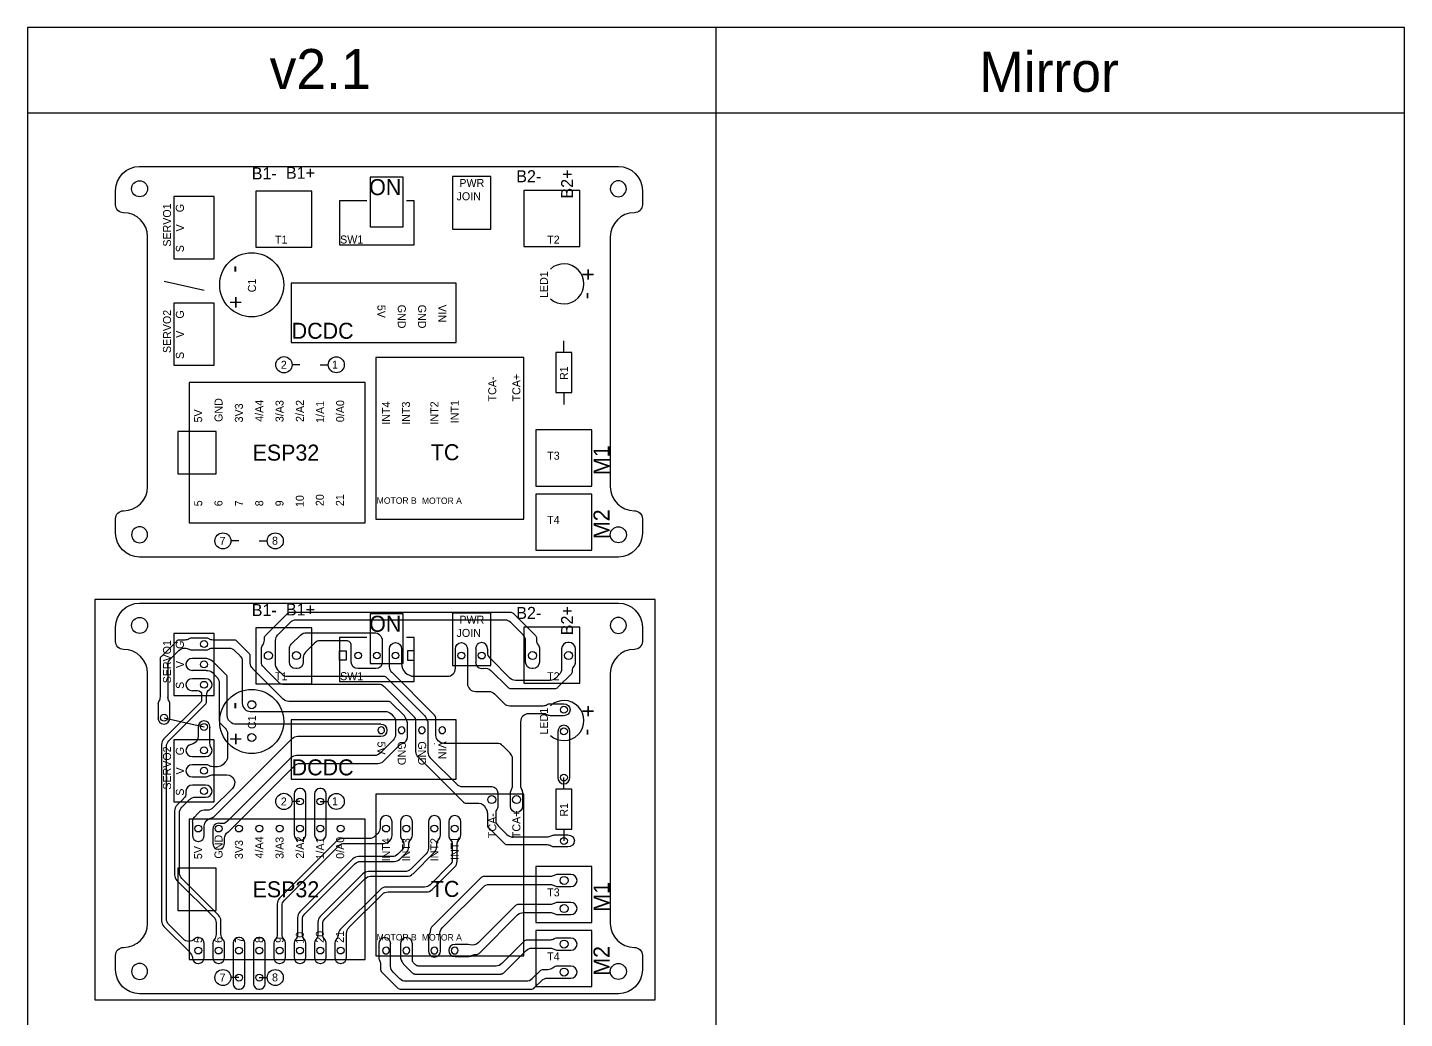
# Model space of a CAD drawing. Extents: x 112 to 478, y -155 to 77.
# Drawn here: x 112 to 284, y -47.1 to 76.7 of the extents above; entities that cross this region are included whole.
import ezdxf

# ---------------------------------------------------------------- set-up
doc = ezdxf.new("R2010")
doc.units = 0
for name, color, linetype in [('DEFAULT', 7, 'CONTINUOUS'), ('HOLES', 7, 'CONTINUOUS'), ('MASK', 2, 'CONTINUOUS'), ('TRACES', 150, 'CONTINUOUS')]:
    doc.layers.add(name, color=color, linetype=linetype)
doc.styles.add('DEFAULT', font='txt')

# ---------------------------------------------------------------- blocks, each defined once
blk = doc.blocks.new('_X8')
at = {"layer": 'MASK', "extrusion": (0, 0, -1), "style": 'DEFAULT'}
for s, p in [('JOIN', (5.47, 23.04)), ('PWR', (5.12, 21.38))]:
    blk.add_text(s, height=1, rotation=180, dxfattribs=at).set_placement(p)

msp = doc.modelspace()

# ---------------------------------------------------------------- linework, layer by layer
at = {"layer": 'DEFAULT'}
for p, q in [((284, 76.67), (112, 76.67)), ((112, 76.67), (112, -155)), ((198, -155), (198, 76.67)), ((284, -155), (284, 76.67)), ((112, 66.03), (284, 66.03)), ((126, 59.32), (185.8, 59.32)), ((123, 54.54), (123, 56.32)), ((188.8, 56.32), (188.8, 54.54)), ((127, 19.32), (127, 50.54)), ((184.8, 50.54), (184.8, 19.32)), ((123, 13.54), (123, 15.32)), ((188.8, 15.32), (188.8, 13.54)), ((185.8, 10.54), (126, 10.54)), ((190.39, 5.23), (120.39, 5.23)), ((120.39, 5.23), (120.39, -44.77)), ((190.39, -44.77), (190.39, 5.23)), ((126, 4.78), (185.8, 4.78)), ((123, 0), (123, 1.78)), ((188.8, 1.78), (188.8, 0)), ((127, -35.22), (127, -4)), ((184.8, -4), (184.8, -35.22)), ((123, -41), (123, -39.22)), ((188.8, -39.22), (188.8, -41)), ((185.8, -44), (126, -44)), ((120.39, -44.77), (190.39, -44.77))]:
    msp.add_line(p, q, dxfattribs=at)
for centre in [(126, 56.54), (185.8, 13.32), (126, 2), (185.8, -41.22)]:
    msp.add_circle(centre, 1, dxfattribs=at)
at = {"layer": 'DEFAULT', "extrusion": (0, 0, -1)}
for centre in [(-185.8, 56.54), (-126, 13.32), (-185.8, 2), (-126, -41.22)]:
    msp.add_circle(centre, 1, dxfattribs=at)
for centre, radius, start, end in [((-126, 56.32), 3, 0, 90), ((-185.8, 56.32), 3, 90, 180), ((-124, 54.54), 1, 270, 0), ((-187.8, 54.54), 1, 180, 270), ((-124, 15.32), 1, 0, 90), ((-187.8, 15.32), 1, 90, 180), ((-126, 13.54), 3, 270, 0), ((-185.8, 13.54), 3, 180, 270), ((-126, 1.78), 3, 0, 90), ((-185.8, 1.78), 3, 90, 180), ((-124, 0), 1, 270, 0), ((-187.8, 0), 1, 180, 270), ((-124, -39.22), 1, 0, 90), ((-187.8, -39.22), 1, 90, 180), ((-126, -41), 3, 270, 0), ((-185.8, -41), 3, 180, 270)]:
    msp.add_arc(centre, radius, start, end, dxfattribs=at)
at = {"layer": 'DEFAULT'}
for centre, start, end in [((124, 50.54), 0, 90), ((187.8, 50.54), 90, 180), ((124, 19.32), 270, 360), ((187.8, 19.32), 180, 270), ((124, -4), 0, 90), ((187.8, -4), 90, 180), ((124, -35.22), 270, 360), ((187.8, -35.22), 180, 270)]:
    msp.add_arc(centre, 3, start, end, dxfattribs=at)
at = {"layer": 'HOLES'}
for p, q in [((150.98, -2.36), (150.98, -1.16)), ((150.98, -1.16), (151.81, -1.16)), ((151.81, -1.16), (151.81, -2.36)), ((160.31, -1.16), (159.48, -1.16)), ((159.48, -1.16), (159.48, -2.36)), ((160.31, -2.36), (160.31, -1.16)), ((151.81, -2.36), (150.98, -2.36)), ((159.48, -2.36), (160.31, -2.36))]:
    msp.add_line(p, q, dxfattribs=at)
for centre, radius in [((134.05, -0.33), 0.425), ((142.08, -1.76), 0.5), ((145.58, -1.76), 0.5), ((153.31, -1.76), 0.415), ((155.64, -1.76), 0.415), ((157.97, -1.76), 0.415), ((166.19, -1.76), 0.43), ((168.73, -1.76), 0.43), ((175.08, -1.76), 0.5), ((179.58, -1.76), 0.5), ((134.05, -2.87), 0.425), ((134.05, -5.41), 0.425), ((140, -7.9), 0.5), ((179, -8.53), 0.43), ((129.05, -9.53), 0.425), ((134.05, -10.68), 0.425), ((140, -12), 0.5), ((179, -11.23), 0.43), ((134.05, -13.61), 0.425), ((134.05, -16.15), 0.425), ((179, -17), 0.43), ((134.05, -18.69), 0.425), ((146.03, -19.99), 0.425), ((148.57, -19.99), 0.425), ((169.98, -19.76), 0.5), ((173.08, -19.76), 0.5), ((133.33, -23.37), 0.425), ((135.87, -23.37), 0.425), ((138.41, -23.37), 0.425), ((140.95, -23.37), 0.425), ((143.49, -23.37), 0.425), ((146.03, -23.37), 0.425), ((148.57, -23.37), 0.425), ((151.11, -23.37), 0.425), ((156.78, -23.37), 0.43), ((159.32, -23.37), 0.43), ((162.82, -23.37), 0.43), ((165.36, -23.37), 0.43), ((179, -24.92), 0.43), ((179.03, -29.86), 0.5), ((179.03, -33.36), 0.5), ((179.02, -37.8), 0.5), ((133.33, -38.61), 0.425), ((135.87, -38.61), 0.425), ((138.41, -38.61), 0.425), ((140.95, -38.61), 0.425), ((143.49, -38.61), 0.425), ((146.03, -38.61), 0.425), ((148.57, -38.61), 0.425), ((151.11, -38.61), 0.425), ((179.02, -41.3), 0.5), ((138.41, -41.99), 0.425), ((140.95, -41.99), 0.425)]:
    msp.add_circle(centre, radius, dxfattribs=at)
at = {"layer": 'HOLES', "extrusion": (0, 0, -1)}
for centre, radius in [((-156.19, -11.1), 0.415), ((-158.73, -11.1), 0.415), ((-161.27, -11.1), 0.415), ((-163.81, -11.1), 0.415), ((-156.78, -38.61), 0.43), ((-159.32, -38.61), 0.43), ((-162.82, -38.61), 0.43), ((-165.36, -38.61), 0.43)]:
    msp.add_circle(centre, radius, dxfattribs=at)
at = {"layer": 'MASK'}
for p, q in [((158.92, 58), (154.78, 58)), ((154.78, 58), (154.78, 51.8)), ((158.92, 51.8), (158.92, 58)), ((169.86, 58.07), (165.08, 58.07)), ((165.08, 58.07), (165.08, 51.51)), ((169.86, 51.51), (169.86, 58.07)), ((135.3, 55.55), (130.29, 55.55)), ((130.29, 55.55), (130.29, 47.8)), ((135.3, 47.8), (135.3, 55.55)), ((147.5, 56.24), (140.5, 56.24)), ((140.5, 56.24), (140.5, 49.24)), ((147.5, 49.24), (147.5, 56.24)), ((181, 56.34), (174, 56.34)), ((174, 56.34), (174, 49.34)), ((181, 49.34), (181, 56.34)), ((154.38, 55.02), (150.98, 55.02)), ((150.98, 55.02), (150.98, 49.54)), ((160.31, 55.02), (159.32, 55.02)), ((160.31, 49.54), (160.31, 55.02)), ((154.78, 51.8), (158.92, 51.8)), ((165.08, 51.51), (169.86, 51.51)), ((140.5, 49.24), (147.5, 49.24)), ((150.98, 49.54), (160.31, 49.54)), ((174, 49.34), (181, 49.34)), ((130.29, 47.8), (135.3, 47.8)), ((129.05, 45.01), (134.05, 43.86)), ((165.53, 44.75), (144.93, 44.75)), ((144.93, 44.75), (144.93, 37.32)), ((165.53, 37.32), (165.53, 44.75)), ((135.3, 42.26), (130.29, 42.26)), ((130.29, 42.26), (130.29, 34.51)), ((135.3, 34.51), (135.3, 42.26)), ((144.93, 37.32), (165.53, 37.32)), ((179, 36.08), (179, 37.54)), ((130.29, 34.51), (135.3, 34.51)), ((146.03, 34.55), (145.06, 34.55)), ((148.57, 34.55), (149.57, 34.55)), ((173.98, 35.47), (155.51, 35.47)), ((155.51, 35.47), (155.51, 15.27)), ((173.98, 15.27), (173.98, 35.47)), ((180, 36.08), (178, 36.08)), ((178, 36.08), (178, 31.08)), ((180, 31.08), (180, 36.08)), ((154.18, 32.34), (132.18, 32.34)), ((132.18, 32.34), (132.18, 14.82)), ((154.18, 14.82), (154.18, 32.34)), ((178, 31.08), (180, 31.08)), ((179, 31.08), (179, 29.61)), ((135.57, 26.21), (130.78, 26.21)), ((130.78, 26.21), (130.78, 20.95)), ((135.57, 20.95), (135.57, 26.21)), ((182.5, 26.41), (175.5, 26.41)), ((175.5, 26.41), (175.5, 19.41)), ((182.5, 19.41), (182.5, 26.41)), ((130.78, 20.95), (135.57, 20.95)), ((175.5, 19.41), (182.5, 19.41)), ((182.5, 18.41), (175.5, 18.41)), ((175.5, 18.41), (175.5, 11.41)), ((182.5, 11.41), (182.5, 18.41)), ((132.18, 14.82), (154.18, 14.82)), ((155.51, 15.27), (173.98, 15.27)), ((138.41, 12.55), (137.41, 12.55)), ((140.95, 12.55), (141.95, 12.55)), ((175.5, 11.41), (182.5, 11.41)), ((158.92, 3.46), (154.78, 3.46)), ((154.78, 3.46), (154.78, -2.74)), ((158.92, -2.74), (158.92, 3.46)), ((169.86, 3.54), (165.08, 3.54)), ((165.08, 3.54), (165.08, -3.02)), ((169.86, -3.02), (169.86, 3.54)), ((181, 1.8), (174, 1.8)), ((174, 1.8), (174, -5.2)), ((181, -5.2), (181, 1.8)), ((135.3, 1.01), (130.29, 1.01)), ((130.29, 1.01), (130.29, -6.74)), ((135.3, -6.74), (135.3, 1.01)), ((147.5, 1.7), (140.5, 1.7)), ((140.5, 1.7), (140.5, -5.3)), ((147.5, -5.3), (147.5, 1.7)), ((154.38, 0.49), (150.98, 0.49)), ((150.98, 0.49), (150.98, -5)), ((160.31, 0.49), (159.32, 0.49)), ((160.31, -5), (160.31, 0.49)), ((154.78, -2.74), (158.92, -2.74)), ((165.08, -3.02), (169.86, -3.02)), ((150.98, -5), (160.31, -5)), ((130.29, -6.74), (135.3, -6.74)), ((140.5, -5.3), (147.5, -5.3)), ((174, -5.2), (181, -5.2)), ((129.05, -9.53), (134.05, -10.68)), ((165.53, -9.78), (144.93, -9.78)), ((144.93, -9.78), (144.93, -17.22)), ((165.53, -17.22), (165.53, -9.78)), ((135.3, -12.28), (130.29, -12.28)), ((130.29, -12.28), (130.29, -20.03)), ((135.3, -20.03), (135.3, -12.28)), ((179, -18.46), (179, -17)), ((144.93, -17.22), (165.53, -17.22)), ((180, -18.46), (178, -18.46)), ((178, -18.46), (178, -23.46)), ((180, -23.46), (180, -18.46)), ((130.29, -20.03), (135.3, -20.03)), ((146.03, -19.99), (145.06, -19.99)), ((148.57, -19.99), (149.57, -19.99)), ((173.98, -19.07), (155.51, -19.07)), ((155.51, -19.07), (155.51, -39.26)), ((173.98, -39.26), (173.98, -19.07)), ((154.18, -22.2), (132.18, -22.2)), ((132.18, -22.2), (132.18, -39.72)), ((154.18, -39.72), (154.18, -22.2)), ((178, -23.46), (180, -23.46)), ((179, -23.46), (179, -24.92)), ((135.57, -28.33), (130.78, -28.33)), ((130.78, -28.33), (130.78, -33.59)), ((135.57, -33.59), (135.57, -28.33)), ((182.5, -28.12), (175.5, -28.12)), ((175.5, -28.12), (175.5, -35.12)), ((182.5, -35.12), (182.5, -28.12)), ((130.78, -33.59), (135.57, -33.59)), ((175.5, -35.12), (182.5, -35.12)), ((182.5, -36.12), (175.5, -36.12)), ((175.5, -36.12), (175.5, -43.12)), ((182.5, -43.12), (182.5, -36.12)), ((155.51, -39.26), (173.98, -39.26)), ((132.18, -39.72), (154.18, -39.72)), ((138.41, -41.99), (137.41, -41.99)), ((140.95, -41.99), (141.95, -41.99)), ((175.5, -43.12), (182.5, -43.12))]:
    msp.add_line(p, q, dxfattribs=at)
for centre, radius in [((140, 44.54), 4), ((144.03, 34.55), 1.02), ((150.57, 34.55), 1), ((136.41, 12.55), 1), ((142.95, 12.55), 1), ((140, -10), 4), ((144.03, -19.99), 1.02), ((150.57, -19.99), 1), ((136.41, -41.99), 1), ((142.95, -41.99), 1)]:
    msp.add_circle(centre, radius, dxfattribs=at)
for centre in [(179, 44.66), (179, -9.88)]:
    msp.add_arc(centre, 2.5, 227.8803, 132.1197, dxfattribs=at)
at = {"layer": 'TRACES'}
for p, q in [((141.73, 0.73), (144.52, 3.52)), ((144.87, 3.66), (172.29, 3.66)), ((172.65, 3.52), (175.44, 0.73)), ((144.79, 2.37), (143.25, 0.83)), ((171.67, 2.66), (145.5, 2.66)), ((173.92, 0.83), (172.38, 2.37)), ((130.63, 0.03), (128.69, -1.91)), ((131.66, 0.17), (130.98, 0.17)), ((134.25, 0.42), (132.59, 0.42)), ((137.78, 0.17), (135.17, 0.17)), ((139.68, -1.52), (138.14, 0.03)), ((141.58, 0.16), (141.58, 0.37)), ((142.95, 0.12), (142.95, -2.59)), ((144.95, -0.36), (146.11, 0.8)), ((146.82, 1.09), (155.31, 1.09)), ((151.88, 0.09), (148.55, 0.09)), ((156.31, 0.09), (156.31, -2.59)), ((174.21, -2.59), (174.21, 0.12)), ((175.58, 0.37), (175.58, 0.16)), ((129.84, -2.17), (130.9, -1.12)), ((131.6, -0.83), (131.66, -0.83)), ((132.59, -1.07), (134.25, -1.07)), ((135.17, -0.83), (137.16, -0.83)), ((137.87, -1.12), (138.54, -1.79)), ((141.21, -2.59), (141.21, -0.93)), ((144.71, -2.59), (144.71, -0.93)), ((147.85, -0.2), (146.75, -1.3)), ((152.29, -0.12), (152.23, -0.06)), ((152.44, -2.59), (152.44, -0.47)), ((157.22, -3.16), (157.22, -0.93)), ((157.97, -0.13), (157.97, -0.13)), ((158.72, -0.93), (158.72, -2.76)), ((165.45, -3.36), (165.45, -0.93)), ((166.2, -0.13), (166.2, -0.13)), ((166.95, -0.93), (166.95, -5.25)), ((167.98, -0.93), (167.98, -2.59)), ((168.73, -0.13), (168.73, -0.13)), ((169.48, -1.38), (169.48, -0.93)), ((175.95, -0.93), (175.95, -2.59)), ((178.71, -0.93), (178.71, -3.44)), ((179.65, -0.13), (179.51, -0.13)), ((180.45, -2.59), (180.45, -0.93)), ((128.55, -2.26), (128.55, -6.94)), ((129.55, -6.95), (129.55, -2.88)), ((131.79, -2.86), (131.79, -2.87)), ((134.25, -2.12), (132.59, -2.12)), ((135.14, -2.51), (134.96, -2.4)), ((136.81, -4.18), (135.14, -2.51)), ((138.83, -2.5), (138.83, -7.75)), ((139.83, -2.69), (139.83, -1.87)), ((141.35, -4.63), (140.12, -3.4)), ((145.65, -3.39), (145.51, -3.39)), ((146.45, -2.01), (146.45, -2.59)), ((155.51, -3.39), (153.24, -3.39)), ((168.73, -3.39), (168.91, -3.36)), ((168.73, -3.39), (168.73, -3.39)), ((172.25, -4.58), (169.77, -2.09)), ((175.15, -3.39), (175.01, -3.39)), ((132.59, -3.61), (134.25, -3.61)), ((134.25, -4.66), (132.59, -4.66)), ((134.25, -3.61), (134.32, -3.61)), ((135.11, -3.9), (135.66, -4.45)), ((135.95, -5.16), (135.95, -9.89)), ((136.95, -9.27), (136.95, -4.54)), ((143.93, -7.21), (141.35, -4.63)), ((143.49, -5.21), (141.73, -3.45)), ((143.23, -3.54), (143.76, -4.06)), ((144.46, -4.36), (149.42, -4.36)), ((149.42, -4.36), (152.42, -4.36)), ((152.42, -4.36), (156.47, -4.36)), ((156.83, -4.5), (161.63, -9.3)), ((162.73, -9.08), (157.52, -3.86)), ((160.32, -4.36), (164.45, -4.36)), ((169.88, -3.62), (171.99, -5.72)), ((177.28, -4.87), (172.96, -4.87)), ((178.42, -4.14), (177.99, -4.58)), ((178.26, -5.72), (179.94, -4.04)), ((180.08, -3.69), (180.08, -3.68)), ((131.79, -5.4), (131.79, -5.41)), ((132.59, -6.15), (133.25, -6.15)), ((133.75, -6.65), (133.75, -7.26)), ((134.35, -7.51), (134.35, -6.79)), ((135.05, -5.41), (135.05, -5.4)), ((149.42, -5.36), (143.84, -5.36)), ((152.42, -5.36), (149.42, -5.36)), ((155.85, -5.36), (152.42, -5.36)), ((160.23, -9.32), (156.56, -5.65)), ((167.95, -6.25), (169.63, -6.25)), ((170.34, -6.55), (171.53, -7.74)), ((172.34, -5.87), (177.9, -5.87)), ((128.3, -7.87), (128.3, -9.53)), ((133.6, -7.62), (129.04, -12.18)), ((129.64, -12.43), (134.2, -7.86)), ((129.79, -9.53), (129.79, -7.87)), ((138.99, -8), (138.99, -8)), ((150, -7.5), (144.64, -7.5)), ((153, -7.5), (150, -7.5)), ((157.08, -7.5), (153, -7.5)), ((159.09, -9.3), (157.43, -7.65)), ((172.23, -8.03), (176.39, -8.03)), ((177.31, -7.78), (178.97, -7.78)), ((179.77, -8.52), (179.77, -8.53)), ((134.05, -9.93), (134.04, -9.93)), ((136.1, -10.24), (136.69, -10.84)), ((137.33, -10.06), (137.25, -9.98)), ((139.83, -8.75), (150, -8.75)), ((150, -8.75), (153, -8.75)), ((153, -8.75), (156.7, -8.75)), ((157.41, -9.04), (157.69, -9.32)), ((157.98, -10.16), (157.97, -10.27)), ((157.97, -10.27), (157.97, -11.63)), ((159.22, -9.53), (159.09, -9.3)), ((159.34, -9.83), (159.22, -9.53)), ((159.46, -11.93), (159.46, -10.27)), ((160.52, -13.74), (160.52, -10.03)), ((162.02, -10.27), (162.02, -13.83)), ((163.02, -11.73), (163.02, -9.78)), ((173.58, -10.03), (173.58, -18)), ((176.39, -9.03), (174.58, -9.03)), ((178.97, -9.28), (177.31, -9.28)), ((129.04, -10.33), (129.05, -10.33)), ((133.3, -10.73), (133.3, -11.89)), ((134.79, -12.72), (134.79, -10.73)), ((136.99, -11.55), (136.99, -13.08)), ((156.14, -10.35), (138.04, -10.35)), ((145.77, -11.85), (156.14, -11.85)), ((156.94, -11.11), (156.94, -11.1)), ((178.25, -11.27), (178.25, -17)), ((179, -10.47), (179, -10.47)), ((179.74, -17), (179.75, -11.27)), ((128.75, -12.88), (128.75, -34.9)), ((129.35, -34.66), (129.35, -13.13)), ((131.79, -13.61), (131.79, -13.62)), ((135.05, -13.62), (135.05, -13.61)), ((135.41, -21.79), (145.06, -12.14)), ((136.99, -13.08), (136.99, -14.39)), ((157.68, -12.33), (156.05, -13.96)), ((156.48, -14.94), (158.46, -12.96)), ((162.81, -12.73), (162.82, -12.73)), ((162.81, -12.73), (162.82, -12.73)), ((170.64, -12.73), (164.02, -12.73)), ((172.29, -13.97), (171.35, -13.02)), ((132.59, -14.36), (134.25, -14.36)), ((134.25, -15.41), (132.59, -15.41)), ((136.69, -15.1), (136.43, -15.36)), ((144.9, -14.54), (136.98, -22.46)), ((155.34, -14.25), (145.61, -14.25)), ((146.04, -15.24), (155.77, -15.24)), ((166.48, -20.11), (160.82, -14.45)), ((162.31, -14.53), (165.62, -17.84)), ((172.57, -18.17), (172.57, -14.51)), ((131.79, -16.15), (131.79, -16.16)), ((132.59, -16.9), (134.25, -16.9)), ((135.73, -15.65), (135.17, -15.65)), ((135.17, -16.65), (136.35, -16.65)), ((136.35, -16.65), (136.89, -16.65)), ((137.14, -23.72), (145.33, -15.53)), ((131.79, -18.69), (131.79, -18.93)), ((131.79, -18.69), (131.79, -18.7)), ((134.25, -17.95), (132.59, -17.95)), ((135.05, -18.7), (135.05, -18.69)), ((137.59, -18.36), (135.16, -20.79)), ((146.08, -18.36), (145.99, -18.36)), ((148.62, -18.36), (148.53, -18.36)), ((166.32, -18.13), (169.99, -18.13)), ((172.45, -18.51), (172.57, -18.17)), ((178.99, -17.8), (179, -17.8)), ((131.5, -19.64), (130.67, -20.47)), ((131.27, -20.72), (132.25, -19.73)), ((132.96, -19.44), (134.25, -19.44)), ((145.29, -19.06), (145.29, -24.13)), ((146.78, -24.13), (146.78, -19.06)), ((147.83, -19.06), (147.83, -24.13)), ((149.32, -24.13), (149.32, -19.06)), ((168.36, -20.26), (166.83, -20.26)), ((170.73, -18.93), (170.73, -20.59)), ((172.34, -20.59), (172.34, -18.93)), ((173.83, -18.93), (173.83, -20.59)), ((130.37, -21.18), (130.37, -29.14)), ((130.97, -28.89), (130.97, -21.42)), ((133.34, -21.4), (132.76, -22.03)), ((134.46, -21.08), (134.08, -21.08)), ((156.79, -21.74), (156.78, -21.74)), ((159.33, -21.74), (159.32, -21.74)), ((162.83, -21.74), (162.82, -21.74)), ((165.37, -21.74), (165.36, -21.74)), ((169.48, -22.94), (169.48, -21.51)), ((170.48, -21.51), (170.48, -22.32)), ((173.09, -21.39), (173.08, -21.39)), ((132.59, -22.54), (132.59, -24.2)), ((134.08, -24.2), (134.08, -23.05)), ((135.13, -23.51), (135.13, -25.17)), ((135.88, -22.71), (135.87, -22.71)), ((136.04, -22.73), (135.88, -22.71)), ((137.06, -23.79), (137.14, -23.72)), ((155.74, -23.98), (155.4, -24.33)), ((156.04, -22.54), (156.04, -23.28)), ((157.53, -24.2), (157.53, -22.54)), ((158.58, -22.54), (158.58, -24.2)), ((160.07, -24.2), (160.07, -22.54)), ((162.08, -22.54), (162.08, -24.2)), ((163.57, -24.2), (163.57, -22.54)), ((164.62, -22.54), (164.62, -24.2)), ((166.11, -24.2), (166.11, -22.54)), ((171.61, -25.28), (169.63, -23.3)), ((170.78, -23.03), (171.88, -24.13)), ((133.33, -25), (133.34, -25)), ((136.62, -25.17), (136.62, -24.61)), ((150.65, -24.92), (143.49, -32.08)), ((144.09, -32.33), (150.9, -25.52)), ((145.99, -24.83), (146.08, -24.83)), ((148.53, -24.83), (148.62, -24.83)), ((154.69, -24.62), (151.36, -24.62)), ((151.6, -25.22), (156.53, -25.22)), ((157.53, -24.22), (157.53, -24.2)), ((159.02, -25.4), (159.02, -25.41)), ((159.62, -25.66), (159.62, -25.4)), ((162.08, -24.2), (162.08, -25.82)), ((163.12, -25.62), (163.12, -25.4)), ((165.06, -25.4), (165.06, -27.21)), ((165.66, -27.46), (165.66, -25.4)), ((176.92, -25.42), (171.97, -25.42)), ((172.59, -24.42), (176.91, -24.42)), ((177.84, -24.17), (179.5, -24.17)), ((179.5, -25.67), (177.84, -25.67)), ((180.3, -24.92), (180.3, -24.92)), ((135.87, -25.97), (135.88, -25.97)), ((152.65, -27.17), (146.03, -33.79)), ((157.55, -26.88), (153.35, -26.88)), ((153.6, -27.48), (157.8, -27.48)), ((158.73, -26.12), (158.26, -26.59)), ((158.51, -27.19), (159.33, -26.37)), ((161.78, -26.52), (159.86, -28.45)), ((160.11, -29.05), (162.83, -26.32)), ((146.63, -34.04), (152.9, -27.77)), ((153.88, -29.04), (148.57, -34.35)), ((159.15, -28.74), (154.59, -28.74)), ((164.77, -27.91), (162.29, -30.4)), ((162.54, -31), (165.37, -28.16)), ((179.86, -29.11), (178.21, -29.11)), ((130.67, -29.85), (135.26, -34.44)), ((135.86, -34.19), (131.27, -29.6)), ((149.17, -34.6), (154.13, -29.64)), ((154.84, -29.34), (159.4, -29.34)), ((161.58, -30.69), (156.78, -30.69)), ((168.67, -29.5), (162.47, -35.71)), ((163.8, -35.79), (168.94, -30.65)), ((177.28, -29.36), (169.03, -29.36)), ((169.65, -30.36), (177.28, -30.36)), ((178.21, -30.61), (179.86, -30.61)), ((180.66, -29.86), (180.66, -29.85)), ((156.07, -30.98), (151.11, -35.95)), ((152.15, -35.75), (156.32, -31.58)), ((157.03, -31.29), (161.83, -31.29)), ((179.86, -32.61), (178.21, -32.61)), ((143.19, -32.79), (143.19, -36.57)), ((143.79, -36.57), (143.79, -33.03)), ((172.96, -33), (168.31, -37.65)), ((168.41, -38.96), (173.22, -34.15)), ((177.28, -32.86), (173.31, -32.86)), ((173.93, -33.86), (177.28, -33.86)), ((178.21, -34.11), (179.86, -34.11)), ((180.66, -33.36), (180.66, -33.35)), ((129.04, -35.61), (132.3, -38.87)), ((131.44, -37.16), (129.64, -35.36)), ((135.55, -35.14), (135.55, -36.6)), ((136.15, -36.55), (136.15, -34.9)), ((145.73, -34.5), (145.73, -36.57)), ((146.33, -36.57), (146.33, -34.75)), ((148.27, -35.06), (148.27, -36.57)), ((148.87, -36.57), (148.87, -35.31)), ((133.34, -36.98), (133.33, -36.98)), ((134.08, -39.44), (134.08, -37.78)), ((135.13, -37.78), (135.13, -39.44)), ((136.62, -39.44), (136.62, -37.78)), ((137.67, -37.68), (137.67, -42.75)), ((138.46, -36.98), (138.37, -36.98)), ((139.16, -42.75), (139.16, -37.68)), ((140.21, -37.68), (140.21, -42.75)), ((141, -36.98), (140.91, -36.98)), ((141.7, -42.75), (141.7, -37.68)), ((142.75, -37.78), (142.75, -39.44)), ((144.24, -39.44), (144.24, -37.78)), ((145.29, -37.78), (145.29, -39.44)), ((146.78, -39.44), (146.78, -37.78)), ((147.83, -37.78), (147.83, -39.44)), ((149.32, -39.44), (149.32, -37.78)), ((150.37, -37.78), (150.37, -39.44)), ((151.86, -39.44), (151.86, -36.46)), ((155.87, -37.78), (155.87, -39.44)), ((156.62, -36.98), (156.61, -36.98)), ((157.36, -39.44), (157.36, -37.78)), ((158.58, -37.78), (158.58, -39.44)), ((159.33, -36.98), (159.32, -36.98)), ((160.07, -39.44), (160.07, -37.78)), ((162.08, -36.98), (162.08, -38.63)), ((163.57, -36.98), (163.54, -36.76)), ((163.57, -38.63), (163.57, -36.98)), ((174.02, -37.45), (171.23, -40.24)), ((177.27, -37.3), (174.37, -37.3)), ((179.85, -37.06), (178.19, -37.06)), ((180.65, -37.81), (180.65, -37.8)), ((157.36, -40.59), (157.36, -39.44)), ((160.07, -39.8), (160.07, -39.44)), ((162.82, -39.43), (162.83, -39.43)), ((164.6, -38.6), (164.6, -38.61)), ((167.06, -37.86), (165.4, -37.86)), ((165.4, -39.36), (167.06, -39.36)), ((167.31, -37.9), (167.06, -37.86)), ((167.98, -39.11), (168.06, -39.11)), ((171.49, -41.39), (174.29, -38.6)), ((174.99, -38.3), (177.27, -38.3)), ((178.19, -38.55), (179.85, -38.55)), ((133.33, -40.24), (133.34, -40.24)), ((135.87, -40.24), (135.88, -40.24)), ((143.49, -40.24), (143.5, -40.24)), ((146.03, -40.24), (146.04, -40.24)), ((148.57, -40.24), (148.58, -40.24)), ((151.11, -40.24), (151.12, -40.24)), ((156.08, -40.3), (156.08, -40.85)), ((158.86, -40.15), (158.97, -40.32)), ((158.97, -40.32), (160.04, -41.39)), ((160.46, -40.39), (160.22, -40.15)), ((170.52, -40.54), (160.81, -40.54)), ((176.08, -41.09), (175.01, -42.15)), ((176.29, -41), (176.08, -41.09)), ((176.99, -41), (176.29, -41)), ((179.85, -40.56), (178.19, -40.56)), ((156.29, -41.34), (158.19, -43.24)), ((158.52, -42.15), (157.66, -41.3)), ((174.31, -42.45), (159.22, -42.45)), ((160.39, -41.54), (171.14, -41.54)), ((175.34, -43.24), (176.24, -42.34)), ((176.94, -42.05), (178.19, -42.05)), ((178.19, -42.05), (179.85, -42.05)), ((180.65, -41.31), (180.65, -41.3)), ((138.37, -43.45), (138.46, -43.45)), ((140.91, -43.45), (141, -43.45)), ((158.68, -43.45), (174.84, -43.45))]:
    msp.add_line(p, q, dxfattribs=at)
at = {"layer": 'TRACES', "extrusion": (0, 0, -1)}
for centre, radius, start, end in [((-144.86, 3.21), 0.457, 42.7548, 92.2452), ((-172.31, 3.21), 0.457, 87.7548, 137.2452), ((-131.67, 1.14), 0.966, 239.3415, 270.5491), ((-135.17, 1.17), 1, 270, 300.1093), ((-142.04, 0.39), 0.457, 357.7548, 47.2452), ((-146.82, 0.09), 1, 45.1033, 90), ((-155.31, 0.09), 1, 90, 180), ((-175.13, 0.39), 0.457, 132.7548, 182.2452), ((-131.6, -1.83), 1, 45, 90), ((-131.66, -1.83), 1, 90, 120.1093), ((-135.16, -1.79), 0.966, 59.3415, 90.5491), ((-137.16, -1.83), 1, 90, 135), ((-142.01, -0.93), 0.8, 0, 37.3972), ((-145.51, -0.93), 0.8, 0, 45.2066), ((-158, -0.9), 0.774, 358.0061, 87.8566), ((-157.95, -0.9), 0.774, 92.1434, 181.9939), ((-166.22, -0.9), 0.774, 358.0061, 87.8566), ((-166.17, -0.9), 0.774, 92.1434, 181.9939), ((-170.48, -1.38), 1, 315, 360), ((-175.15, -0.93), 0.8, 142.6028, 180), ((-130.55, -2.88), 1, 360, 45), ((-135.32, -1.46), 1, 290.5966, 305.5781), ((-137.83, -2.5), 1, 135, 180), ((-140.83, -2.69), 1, 315, 0), ((-142.01, -2.59), 0.8, 309.8819, 360), ((-142.15, -3.03), 0.597, 314.6908, 323.7184), ((-142.15, -2.59), 0.8, 180, 187.7739), ((-145.51, -2.59), 0.8, 270, 0), ((-145.65, -2.59), 0.8, 180, 270), ((-153.24, -2.59), 0.8, 270, 0), ((-155.51, -2.59), 0.8, 180, 270), ((-158.22, -3.16), 1, 315, 360), ((-169.18, -4.33), 1, 74.7988, 135), ((-175.01, -2.59), 0.8, 270, 360), ((-175.15, -2.59), 0.8, 180, 270), ((-177.71, -3.44), 1, 180, 225), ((-181.08, -3.68), 1, 0, 37.3972), ((-134.41, -4.6), 0.992, 84.9281, 135.2233), ((-134.95, -5.16), 1, 135, 180), ((-156.49, -4.81), 0.457, 87.7548, 137.2452), ((-172.96, -3.87), 1, 270, 315), ((-177.28, -3.87), 1, 225, 270), ((-133.25, -6.65), 0.5, 90, 180), ((-135.35, -6.79), 1, 0, 53.128), ((-143.83, -4.9), 0.457, 267.7548, 317.2452), ((-169.63, -7.25), 1, 90, 135), ((-127.55, -6.94), 1, 180, 210.3208), ((-130.51, -6.96), 0.966, 329.5599, 0.5436), ((-133.25, -7.26), 0.5, 180, 225), ((-144.64, -6.5), 1, 270, 315), ((-177.31, -8.63), 0.845, 60.0786, 90.1079), ((-179, -8.55), 0.774, 88.0061, 177.8566), ((-179, -8.5), 0.774, 182.1434, 271.9939), ((-137.95, -9.27), 1, 315, 360), ((-138.04, -9.35), 1, 270, 315), ((-156.7, -9.75), 1, 90, 134.845), ((-156.98, -10.03), 1, 135, 187.5841), ((-161.31, -9.64), 0.462, 133.0364, 165.0208), ((-161.18, -10.27), 0.843, 147.3444, 180.1387), ((-177.32, -8.4), 0.876, 270.4365, 299.377), ((-132.3, -11.89), 1, 180, 260.9762), ((-135.99, -11.55), 1, 135, 180), ((-145.77, -12.85), 1, 45.009, 90), ((-156.97, -11.63), 1, 180, 225), ((-164.02, -11.73), 1, 270, 360), ((-130.35, -13.13), 1, 360, 45), ((-135.79, -12.72), 1, 328.4208, 360), ((-159.17, -13.67), 1, 45, 74.6905), ((-161.52, -13.74), 1, 315, 0), ((-135.73, -14.65), 1, 225, 270), ((-135.99, -14.39), 1, 180, 225), ((-146.04, -16.24), 1, 45, 90), ((-155.34, -13.25), 1, 225, 270), ((-135.17, -14.65), 1, 270, 300.1093), ((-135.16, -17.62), 0.966, 59.3415, 90.5491), ((-136.89, -17.65), 1, 90, 225), ((-169.95, -18.91), 0.784, 92.876, 181.2613), ((-173.21, -18.94), 0.876, 0.4363, 29.3651), ((-172.99, -18.93), 0.845, 150.0664, 180.108), ((-130.79, -18.93), 1, 180, 225), ((-132.96, -20.44), 1, 45, 90), ((-166.81, -19.8), 0.457, 267.7548, 317.2452), ((-169.89, -20.59), 0.845, 179.8921, 209.9214), ((-173.11, -20.61), 0.774, 272.1434, 1.9939), ((-173.06, -20.61), 0.774, 178.0061, 267.8566), ((-131.97, -21.42), 1, 0, 45), ((-135.08, -23.05), 1, 360, 79.0943), ((-134.46, -20.08), 1, 225, 270), ((-170.06, -20.6), 0.824, 329.9116, 338.7574), ((-136.27, -21.76), 1, 225, 283.4957), ((-137.62, -24.61), 1, 0, 55.4982), ((-155.04, -23.28), 1, 180, 225), ((-169.94, -22.96), 0.457, 312.7548, 2.2452), ((-151.6, -26.22), 1, 45, 90), ((-154.69, -23.62), 1, 225, 270), ((-158.02, -25.41), 1, 180, 225), ((-158.02, -25.4), 1, 138.9097, 180), ((-160.62, -25.4), 1, 0, 41.0903), ((-164.12, -25.4), 1, 0, 41.0903), ((-164.06, -25.4), 1, 138.9097, 180), ((-166.66, -25.4), 1, 0, 41.0903), ((-171.95, -24.97), 0.457, 267.7548, 317.2452), ((-177.84, -25.02), 0.845, 59.8708, 90.11), ((-177.84, -24.82), 0.845, 269.8943, 299.7123), ((-179.52, -24.96), 0.785, 88.8135, 177.0492), ((-179.52, -24.89), 0.784, 182.8734, 271.2639), ((-153.6, -28.48), 1, 45, 90), ((-157.55, -25.88), 1, 225, 270), ((-161.08, -25.82), 1, 180, 225), ((-164.06, -27.21), 1, 180, 225), ((-131.97, -28.89), 1, 315, 0), ((-159.15, -27.74), 1, 225, 270), ((-177.28, -28.36), 1, 239.8907, 270), ((-154.84, -30.34), 1, 45, 90), ((-161.58, -29.69), 1, 225, 270), ((-169.65, -31.36), 1, 45, 90), ((-177.28, -31.36), 1, 90, 120.1093), ((-144.79, -33.03), 1, 0, 45), ((-157.03, -32.29), 1, 45, 90), ((-147.33, -34.75), 1, 0, 45), ((-173.93, -34.86), 1, 45, 90), ((-177.28, -31.86), 1, 239.8907, 270), ((-177.28, -34.86), 1, 90, 120.1093), ((-130.35, -34.66), 1, 315, 0), ((-134.55, -35.14), 1, 135, 180), ((-149.87, -35.31), 1, 0, 45), ((-152.86, -36.46), 1, 0, 45), ((-161.32, -36.05), 1, 180.2766, 210.1106), ((-164.51, -36.5), 1, 345.0161, 45), ((-132.15, -36.46), 1, 226.3905, 315), ((-134.55, -36.6), 1, 180, 219.8917), ((-137.15, -36.55), 1, 317.7368, 360), ((-142.19, -36.57), 1, 180, 221.0903), ((-144.79, -36.57), 1, 318.9097, 0), ((-144.73, -36.57), 1, 180, 221.0903), ((-147.33, -36.57), 1, 318.9097, 0), ((-147.27, -36.57), 1, 180, 221.0903), ((-149.87, -36.57), 1, 318.9097, 360), ((-149.81, -36.57), 1, 182.4318, 221.0903), ((-167.6, -36.94), 1, 225, 287.0788), ((-177.27, -36.3), 1, 239.8907, 270), ((-131.59, -39.58), 1, 135, 175.6411), ((-167.98, -40.11), 1, 59.8907, 90), ((-174.99, -39.3), 1, 45, 90), ((-177.27, -39.3), 1, 90, 120.1093), ((-155.08, -40.3), 1, 151.9994, 180), ((-158.36, -40.59), 1, 315, 360), ((-157.92, -40.51), 1, 144.1084, 158.7513), ((-160.57, -39.8), 0.5, 315, 360), ((-160.81, -40.04), 0.5, 270, 315), ((-170.52, -39.54), 1, 225, 270), ((-176.99, -40), 1, 229.1034, 270), ((-159.22, -41.45), 1, 270, 315), ((-174.31, -41.45), 1, 225, 270), ((-176.94, -43.05), 1, 45, 90)]:
    msp.add_arc(centre, radius, start, end, dxfattribs=at)
at = {"layer": 'TRACES'}
for centre, radius, start, end in [((145.5, 1.66), 1, 90, 135), ((171.67, 1.66), 1, 45, 90), ((130.96, -0.28), 0.457, 87.7548, 137.2452), ((132.59, -0.42), 0.845, 89.8921, 119.9214), ((134.24, -0.46), 0.876, 60.623, 89.5635), ((137.8, -0.28), 0.457, 42.7548, 92.2452), ((140.58, 0.16), 1, 322.6028, 0), ((143.95, 0.12), 1, 135, 180), ((148.55, -0.91), 1, 90, 135), ((151.88, -0.41), 0.5, 45, 90), ((173.21, 0.12), 1, 0, 45), ((176.58, 0.16), 1, 180, 217.3972), ((132.6, -0.2), 0.876, 240.623, 269.5635), ((134.25, -0.23), 0.845, 269.8921, 299.9214), ((139.37, -1.86), 0.457, 357.7548, 47.2452), ((147.45, -2.01), 1, 135, 180), ((151.94, -0.47), 0.5, 0, 45), ((168.75, -0.9), 0.774, 92.1434, 181.9939), ((168.7, -0.9), 0.774, 358.0061, 87.8566), ((179.51, -0.93), 0.8, 90, 180), ((179.65, -0.93), 0.8, 0, 90), ((129, -2.24), 0.457, 132.7548, 182.2452), ((132.56, -2.89), 0.774, 88.0061, 177.8566), ((132.56, -2.84), 0.774, 182.1434, 271.9939), ((134.24, -2.99), 0.872, 55.4018, 89.4916), ((140.86, -3.97), 1, 35.9836, 50.1181), ((143.94, -2.83), 1, 172.2261, 225), ((160.32, -2.76), 1.6, 180, 270), ((164.45, -3.36), 1, 270, 360), ((168.75, -2.61), 0.774, 178.0061, 267.8566), ((179.65, -2.59), 0.8, 322.6028, 0), ((132.56, -5.43), 0.774, 88.0061, 177.8566), ((134.27, -5.43), 0.774, 2.1434, 91.9939), ((136.5, -4.52), 0.457, 357.7548, 47.2452), ((144.46, -3.36), 1, 225, 270), ((179.63, -3.71), 0.457, 312.7548, 2.2452), ((132.56, -5.38), 0.774, 182.1434, 271.9939), ((134.32, -5.4), 0.725, 306.0969, 359.4854), ((155.85, -6.36), 1, 45, 90), ((167.95, -5.25), 1, 180, 270), ((172.32, -5.41), 0.457, 222.7548, 272.2452), ((177.92, -5.41), 0.457, 267.7548, 317.2452), ((129.17, -7.88), 0.876, 150.4207, 179.5602), ((128.95, -7.87), 0.845, 359.8943, 29.7123), ((133.85, -7.51), 0.5, 315, 0), ((139.83, -7.75), 1, 180, 270), ((157.1, -7.96), 0.457, 42.7548, 92.2452), ((172.23, -7.03), 1, 225, 270), ((176.4, -7.06), 0.966, 269.4509, 300.6585), ((129.07, -9.56), 0.774, 178.0061, 267.8566), ((129.02, -9.56), 0.774, 272.1434, 1.9939), ((134.07, -10.71), 0.774, 92.1434, 181.9939), ((134.02, -10.71), 0.774, 358.0061, 87.8566), ((136.41, -9.91), 0.457, 177.7548, 227.2452), ((158.62, -10.27), 0.844, 359.879, 31.142), ((159.52, -10.03), 1, 0, 45), ((162.73, -9.27), 1, 194.2091, 212.8962), ((162.02, -9.78), 1, 360, 45), ((174.58, -10.03), 1, 90, 180), ((176.39, -10.03), 1, 59.8907, 90), ((156.17, -11.13), 0.774, 2.1434, 91.9939), ((156.17, -11.08), 0.774, 268.0061, 357.8566), ((158.66, -11.94), 0.807, 287.7923, 0.469), ((179.03, -11.24), 0.774, 92.1434, 181.9939), ((178.97, -11.24), 0.774, 358.0061, 87.8566), ((129.75, -12.88), 1, 135, 180), ((132.55, -13.63), 0.761, 97.227, 178.3575), ((132.56, -13.59), 0.774, 182.1434, 271.9939), ((134.27, -13.59), 0.774, 268.0061, 357.8566), ((134.34, -13.61), 0.704, 0.1135, 31.7704), ((170.64, -13.73), 1, 45, 90), ((132.56, -16.18), 0.774, 88.0061, 177.8566), ((134.24, -16.28), 0.876, 60.623, 89.5635), ((145.61, -15.25), 1, 90, 135), ((155.77, -14.24), 1, 270, 315), ((163.02, -13.83), 1, 180, 225), ((171.58, -14.68), 1, 9.6248, 44.9981), ((132.56, -16.13), 0.774, 182.1434, 271.9939), ((134.25, -16.06), 0.845, 269.8921, 299.9214), ((179.02, -17.03), 0.774, 178.0061, 267.8566), ((178.97, -17.03), 0.774, 272.1434, 1.9939), ((132.56, -18.72), 0.774, 88.0061, 177.8566), ((134.27, -18.72), 0.774, 2.1434, 91.9939), ((134.27, -18.67), 0.774, 268.0061, 357.8566), ((145.99, -19.06), 0.7, 90, 180), ((146.08, -19.06), 0.7, 0, 90), ((148.53, -19.06), 0.7, 90, 180), ((148.62, -19.06), 0.7, 0, 90), ((166.32, -17.13), 1, 225, 270), ((174.55, -18.01), 0.966, 179.4571, 210.6711), ((131.37, -21.18), 1, 135, 180), ((168.36, -21.26), 1, 21.2619, 90), ((133.41, -22.53), 0.826, 132.2069, 180.4066), ((134.08, -22.08), 1, 90, 137.0033), ((134.7, -21.08), 1, 280.9057, 315), ((156.81, -22.51), 0.774, 92.1434, 181.9939), ((156.76, -22.51), 0.774, 358.0061, 87.8566), ((159.35, -22.51), 0.774, 92.1434, 181.9939), ((159.3, -22.51), 0.774, 358.0061, 87.8566), ((162.85, -22.51), 0.774, 92.1434, 181.9939), ((162.8, -22.51), 0.774, 358.0061, 87.8566), ((165.39, -22.51), 0.774, 92.1434, 181.9939), ((165.34, -22.51), 0.774, 358.0061, 87.8566), ((168.48, -21.51), 1, 0, 30.1093), ((171.48, -21.51), 1, 149.8907, 180), ((171.48, -22.32), 1, 180, 225), ((135.9, -23.48), 0.774, 92.1434, 181.9939), ((133.36, -24.22), 0.774, 178.0061, 267.8566), ((133.31, -24.22), 0.774, 272.1434, 1.9939), ((135.9, -25.19), 0.774, 178.0061, 267.8566), ((135.85, -25.19), 0.774, 272.1434, 1.9939), ((145.99, -24.13), 0.7, 180, 270), ((146.08, -24.13), 0.7, 270, 360), ((148.53, -24.13), 0.7, 180, 270), ((148.62, -24.13), 0.7, 270, 360), ((151.36, -25.62), 1, 90, 135), ((156.53, -24.22), 1, 270, 360), ((159.41, -24.2), 0.834, 179.7414, 220.6509), ((158.62, -25.66), 1, 315, 0), ((159.24, -24.2), 0.834, 319.3491, 0.2586), ((162.12, -25.62), 1, 315, 360), ((162.74, -24.2), 0.834, 319.3491, 0.2586), ((165.45, -24.2), 0.834, 179.7414, 220.6509), ((165.28, -24.2), 0.834, 319.3491, 0.2586), ((172.59, -23.42), 1, 225, 270), ((176.91, -23.42), 1, 270, 300.3208), ((176.92, -26.42), 1, 60.1035, 90), ((153.35, -27.88), 1, 90, 135), ((157.8, -26.48), 1, 270, 315), ((164.66, -27.46), 1, 315, 0), ((131.37, -29.14), 1, 180, 225), ((154.59, -29.74), 1, 90, 135), ((159.4, -28.34), 1, 270, 315), ((178.2, -29.96), 0.845, 89.8921, 119.9214), ((179.89, -29.88), 0.774, 2.1434, 91.9939), ((156.78, -31.69), 1, 90, 135), ((169.01, -29.81), 0.457, 87.7548, 137.2452), ((178.2, -29.76), 0.845, 240.0786, 270.1079), ((179.89, -29.83), 0.774, 268.0061, 357.8566), ((144.19, -32.79), 1, 135, 180), ((161.83, -30.29), 1, 270, 315), ((178.2, -33.46), 0.845, 89.8921, 119.9214), ((179.89, -33.38), 0.774, 2.1434, 91.9939), ((135.15, -34.9), 1, 0, 45), ((146.73, -34.5), 1, 135, 180), ((149.27, -35.06), 1, 135, 180), ((173.29, -33.31), 0.457, 87.7548, 137.2452), ((178.2, -33.26), 0.845, 240.0786, 270.1079), ((179.89, -33.33), 0.774, 268.0061, 357.8566), ((129.75, -34.9), 1, 180, 225), ((151.81, -36.66), 1, 135, 177.5682), ((162.78, -36.04), 0.456, 132.7346, 181.8554), ((133.33, -37.69), 0.715, 90.2913, 134.0765), ((133.31, -37.75), 0.774, 358.0061, 87.8566), ((135.96, -37.78), 0.835, 140.5146, 180.2382), ((135.79, -37.77), 0.833, 359.7205, 41.7901), ((138.37, -37.68), 0.7, 90, 180), ((138.46, -37.68), 0.7, 0, 90), ((140.91, -37.68), 0.7, 90, 180), ((141, -37.68), 0.7, 0, 90), ((143.58, -37.78), 0.834, 139.3491, 180.2586), ((143.41, -37.78), 0.834, 359.7414, 40.6509), ((146.12, -37.78), 0.834, 139.3491, 180.2586), ((145.95, -37.78), 0.834, 359.7414, 40.6509), ((148.66, -37.78), 0.834, 139.3491, 180.2586), ((148.49, -37.78), 0.834, 359.7414, 40.6509), ((151.2, -37.78), 0.834, 139.3491, 180.2586), ((156.64, -37.75), 0.774, 92.1434, 181.9939), ((156.59, -37.75), 0.774, 358.0061, 87.8566), ((159.35, -37.75), 0.774, 92.1434, 181.9939), ((159.3, -37.75), 0.774, 358.0061, 87.8566), ((162.92, -36.98), 0.845, 150.0773, 180.1079), ((174.35, -37.76), 0.457, 87.7548, 137.2452), ((178.19, -37.9), 0.845, 89.8921, 119.9214), ((179.88, -37.83), 0.774, 2.1434, 91.9939), ((179.88, -37.78), 0.774, 268.0061, 357.8566), ((133.36, -39.47), 0.768, 182.4436, 268.1049), ((133.31, -39.46), 0.774, 272.1434, 1.9939), ((135.9, -39.46), 0.774, 178.0061, 267.8566), ((135.85, -39.46), 0.774, 272.1434, 1.9939), ((143.52, -39.46), 0.774, 178.0061, 267.8566), ((143.47, -39.46), 0.774, 272.1434, 1.9939), ((146.06, -39.46), 0.774, 178.0061, 267.8566), ((146.01, -39.46), 0.774, 272.1434, 1.9939), ((148.6, -39.46), 0.774, 178.0061, 267.8566), ((148.55, -39.46), 0.774, 272.1434, 1.9939), ((151.14, -39.46), 0.774, 178.0061, 267.8566), ((151.09, -39.46), 0.774, 272.1434, 1.9939), ((156.72, -39.44), 0.847, 179.9123, 207.8475), ((159.42, -39.44), 0.84, 179.8227, 215.5858), ((162.85, -38.66), 0.774, 178.0061, 267.8566), ((162.8, -38.66), 0.774, 272.1434, 1.9939), ((165.38, -38.63), 0.774, 88.0061, 177.8566), ((165.38, -38.58), 0.774, 182.1434, 271.9939), ((167.06, -38.51), 0.845, 269.8921, 299.9214), ((168.08, -38.65), 0.457, 267.7548, 317.2452), ((178.19, -37.71), 0.845, 240.0786, 270.1079), ((156.72, -40.87), 0.64, 177.7548, 227.2452), ((178.19, -41.39), 0.834, 89.7448, 130.4626), ((179.88, -41.33), 0.774, 2.1434, 91.9939), ((138.37, -42.75), 0.7, 180, 270), ((138.46, -42.75), 0.7, 270, 360), ((140.91, -42.75), 0.7, 180, 270), ((141, -42.75), 0.7, 270, 360), ((160.38, -41.08), 0.457, 222.7548, 272.2452), ((171.16, -41.08), 0.457, 267.7548, 317.2452), ((179.88, -41.28), 0.774, 268.0061, 357.8566), ((158.66, -42.81), 0.64, 222.7548, 272.2452), ((174.87, -42.81), 0.64, 267.7548, 317.2452)]:
    msp.add_arc(centre, radius, start, end, dxfattribs=at)

# ---------------------------------------------------------------- block references
at = {"layer": 'MASK', "xscale": -1, "rotation": 179.9999999999991}
for p in [(171.06, 78.14), (171.06, 23.6)]:
    msp.add_blockref('_X8', p, dxfattribs=at)

# ---------------------------------------------------------------- texts
at = {"layer": 'DEFAULT', "style": 'DEFAULT'}
for s, p in [('v2.1', (142.24, 68.99)), ('Mirror', (230.87, 68.64))]:
    msp.add_text(s, height=5, dxfattribs=at).set_placement(p)
at = {"layer": 'MASK', "style": 'DEFAULT'}
for s, height, p in [('B1-', 1.5, (140.01, 57.7)), ('B1+', 1.5, (144.28, 57.78)), ('B2-', 1.5, (173.05, 57.35)), ('ON', 2, (154.68, 55.74)), ('T1', 1, (142.91, 49.68)), ('SW1', 1, (151.04, 49.7)), ('T2', 1, (176.91, 49.68)), ('DCDC', 2, (145, 37.8)), ('2', 1, (143.64, 34.05)), ('1', 1, (150.04, 34.07)), ('ESP32', 2, (140.11, 22.58)), ('TC', 2, (162.38, 22.63)), ('T3', 1, (176.91, 22.7)), ('MOTOR B', 0.8, (155.62, 17.19)), ('MOTOR A', 0.8, (161.26, 17.17)), ('T4', 1, (176.91, 14.68)), ('7', 1, (135.99, 12.06)), ('8', 1, (142.54, 12.08)), ('B1-', 1.5, (140.01, 3.16)), ('B1+', 1.5, (144.28, 3.24)), ('B2-', 1.5, (173.05, 2.81)), ('ON', 2, (154.68, 1.2)), ('T1', 1, (142.91, -4.85)), ('SW1', 1, (151.04, -4.84)), ('T2', 1, (176.91, -4.85)), ('DCDC', 2, (145, -16.73)), ('2', 1, (143.64, -20.49)), ('1', 1, (150.04, -20.46)), ('ESP32', 2, (140.11, -31.96)), ('TC', 2, (162.38, -31.91)), ('T3', 1, (176.91, -31.84)), ('MOTOR B', 0.8, (155.62, -37.35)), ('MOTOR A', 0.8, (161.26, -37.36)), ('T4', 1, (176.91, -39.85)), ('7', 1, (135.99, -42.48)), ('8', 1, (142.54, -42.46))]:
    msp.add_text(s, height=height, dxfattribs=at).set_placement(p)
for s, height, rotation, p in [('B2+', 1.5, 90, (180.15, 55.31)), ('SERVO1', 0.994, 90, (129.92, 49.31)), ('G', 1, 90, (131.53, 53.6)), ('V', 1, 90, (131.55, 51.2)), ('S', 1, 90, (131.53, 48.61)), ('-', 2, 90, (138.72, 46.08)), ('+', 2, 90, (182.98, 45.04)), ('C1', 1, 90, (140.53, 43.6)), ('LED1', 1, 90, (177, 42.89)), ('-', 2, 90, (182.72, 42.75)), ('SERVO2', 0.994, 90, (129.92, 36.02)), ('+', 2, 90, (138.98, 41.57)), ('5V', 1, 270, (155.71, 42.04)), ('GND', 1, 270, (158.25, 42.06)), ('GND', 1, 270, (160.79, 42.06)), ('VIN', 1, 270, (163.31, 42.06)), ('G', 1, 90, (131.53, 40.32)), ('V', 1, 90, (131.55, 37.92)), ('S', 1, 90, (131.53, 35.27)), ('TCA-', 1, 90, (170.55, 29.97)), ('TCA+', 1, 90, (173.56, 29.97)), ('R1', 1, 90, (179.5, 32.65)), ('GND', 1, 90, (136.36, 27.41)), ('3V3', 1, 90, (138.9, 27.35)), ('4/A4', 1, 90, (141.44, 27.43)), ('3/A3', 1, 90, (143.98, 27.39)), ('2/A2', 1, 90, (146.52, 27.41)), ('1/A1', 1, 90, (149.05, 27.29)), ('0/A0', 1, 90, (151.55, 27.39)), ('INT4', 1, 90, (157.28, 27.07)), ('INT3', 1, 90, (159.77, 27.06)), ('INT2', 1, 90, (163.32, 27.08)), ('INT1', 1, 90, (165.86, 27.25)), ('5V', 1, 90, (133.81, 27.34)), ('M1', 2, 90, (184.7, 20.78)), ('5', 1, 90, (133.82, 16.88)), ('6', 1, 90, (136.35, 16.88)), ('7', 1, 90, (138.92, 16.87)), ('8', 1, 90, (141.44, 16.88)), ('9', 1, 90, (143.97, 16.88)), ('10', 1, 90, (146.51, 16.78)), ('20', 1, 90, (149.01, 16.9)), ('21', 1, 90, (151.52, 16.9)), ('M2', 2, 90, (184.7, 12.78)), ('B2+', 1.5, 90, (180.15, 0.77)), ('SERVO1', 0.994, 90, (129.92, -5.23)), ('G', 1, 90, (131.53, -0.94)), ('V', 1, 90, (131.55, -3.33)), ('S', 1, 90, (131.53, -5.93)), ('-', 2, 90, (138.72, -8.46)), ('LED1', 1, 90, (177, -11.64)), ('+', 2, 90, (182.98, -9.5)), ('C1', 1, 90, (140.53, -10.94)), ('+', 2, 90, (138.98, -12.97)), ('-', 2, 90, (182.72, -11.78)), ('SERVO2', 0.994, 90, (129.92, -18.51)), ('G', 1, 90, (131.53, -14.22)), ('5V', 1, 270, (155.71, -12.5)), ('GND', 1, 270, (158.25, -12.48)), ('GND', 1, 270, (160.79, -12.48)), ('VIN', 1, 270, (163.31, -12.48)), ('V', 1, 90, (131.55, -16.62)), ('S', 1, 90, (131.53, -19.27)), ('R1', 1, 90, (179.5, -21.89)), ('TCA-', 1, 90, (170.55, -24.57)), ('TCA+', 1, 90, (173.56, -24.57)), ('5V', 1, 90, (133.81, -27.2)), ('GND', 1, 90, (136.36, -27.13)), ('3V3', 1, 90, (138.9, -27.19)), ('4/A4', 1, 90, (141.44, -27.11)), ('3/A3', 1, 90, (143.98, -27.15)), ('2/A2', 1, 90, (146.52, -27.13)), ('1/A1', 1, 90, (149.05, -27.24)), ('0/A0', 1, 90, (151.55, -27.15)), ('INT4', 1, 90, (157.28, -27.47)), ('INT3', 1, 90, (159.77, -27.47)), ('INT2', 1, 90, (163.32, -27.46)), ('INT1', 1, 90, (165.86, -27.29)), ('M1', 2, 90, (184.7, -33.76)), ('5', 1, 90, (133.82, -37.66)), ('6', 1, 90, (136.35, -37.65)), ('7', 1, 90, (138.92, -37.67)), ('8', 1, 90, (141.44, -37.66)), ('9', 1, 90, (143.97, -37.66)), ('10', 1, 90, (146.51, -37.75)), ('20', 1, 90, (149.01, -37.64)), ('21', 1, 90, (151.52, -37.64)), ('M2', 2, 90, (184.7, -41.76))]:
    msp.add_text(s, height=height, rotation=rotation, dxfattribs=at).set_placement(p)

doc.saveas('drawing.dxf')
